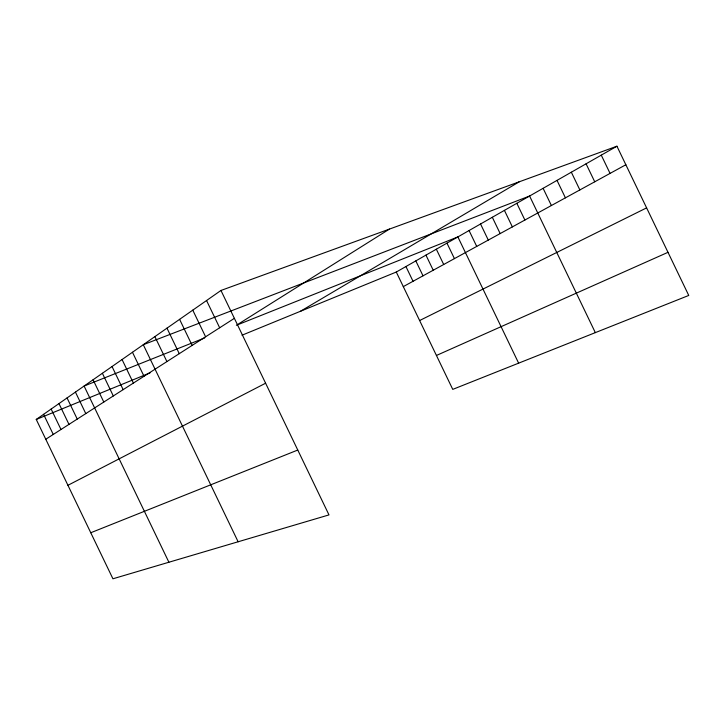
<?xml version="1.0" encoding="UTF-8"?>
<svg xmlns="http://www.w3.org/2000/svg" width="725" height="725" viewBox="0 0 725 725"><rect width="100%" height="100%" fill="white"/><g stroke="black" fill="none" stroke-linecap="round" stroke-linejoin="round"><path stroke-width="1.09" d="M220.962 290.462L328.987 514.904L112.928 578.786L36.25 419.458L220.962 290.462L616.93 146.214L688.75 295.447L452.753 389.379L396.285 272.038L616.93 146.214M45.775 439.25L234.383 318.338M389.47 229.073L236.377 325.289L457.883 236.912L518.638 363.162M300.449 311.279L519.254 181.803M403.299 286.62L625.856 164.747M67.932 485.297L265.604 383.208M419.621 320.532L646.609 207.876M436.432 355.468L667.997 252.318M36.25 419.458L150.157 372.822M242.014 335.204L396.285 272.038M204.658 337.941L84.1 386.044L168.898 562.237M90.77 532.739L297.767 450.044M601.27 155.141L610.06 173.402M586.081 163.805L594.736 181.794M571.336 172.215L579.864 189.932M557.018 180.38L565.418 197.843M543.107 188.31L551.39 205.519M595.334 332.63L529.594 196.022L143.287 344.71L238.126 541.765M516.834 203.299L524.891 220.038M504.419 210.377L512.367 226.898M492.32 217.273L500.168 233.577M480.548 223.989L488.287 240.075M469.066 230.532L476.715 246.418M446.972 243.138L454.43 258.617M436.332 249.201L443.7 264.498M425.956 255.118L433.224 270.226M415.824 260.9L423.01 275.826M405.937 266.537L413.032 281.282M206.552 300.522L219.666 327.772M192.778 310.146L205.601 336.79M179.601 319.344L192.152 345.417M166.986 328.162L179.265 353.673M154.887 336.608L166.913 361.594M132.467 352.259L144.021 376.266M122.063 359.528L133.391 383.081M112.04 366.533L123.159 389.642M102.388 373.275L113.308 395.959M93.081 379.773L103.802 402.049M75.436 392.089L85.786 413.603M67.062 397.943L77.24 419.077M58.97 403.589L68.975 424.379M51.149 409.054L60.991 429.499M43.582 414.337L53.26 434.456"/></g></svg>
